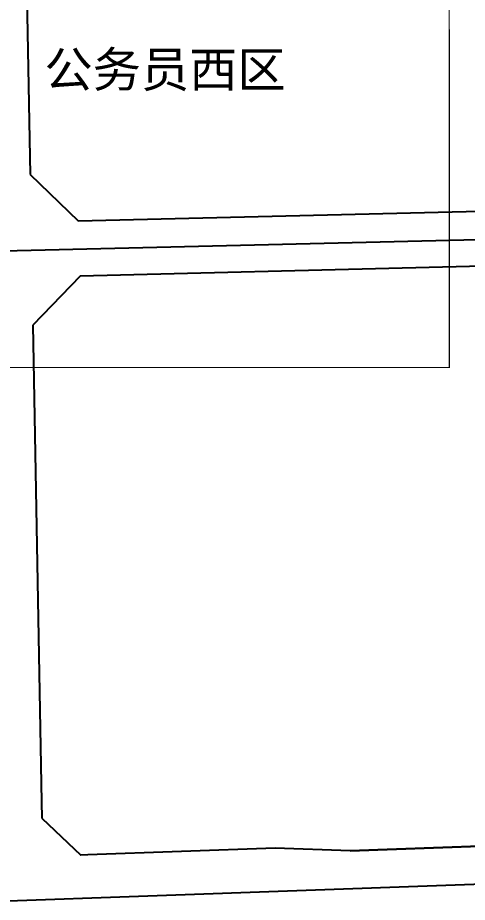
# Model space of a CAD drawing. Extents: x 529262 to 576451, y 2694391 to 2717535.
# Drawn here: x 563884.5 to 564075.1, y 2709052.8 to 2709428.2 of the extents above; entities that cross this region are included whole.
import ezdxf
from ezdxf.xclip import XClip

# ---------------------------------------------------------------- set-up
doc = ezdxf.new("R2010")
doc.units = 0
doc.header["$XCLIPFRAME"] = 0
for name, color, linetype in [('PP-COM', 7, 'Continuous'), ('RD-中线', 40, 'Continuous'), ('RD-红线', 7, 'Continuous'), ('地块名称', 1, 'Continuous')]:
    doc.layers.add(name, color=color, linetype=linetype)
doc.styles.add('STYLE1', font='simhei.ttf')

# ---------------------------------------------------------------- blocks, each defined once
blk = doc.blocks.new('A$C19FD0107')
at = {"layer": 'RD-中线', "color": 8, "linetype": 'Continuous', "flags": 128}
for points in [[(-7119.69, 14938.66), (-6640.33, 14950.11, 0.000756), (-6638.82, 14950.15), (-6608.76, 14950.96)], [(-7657.85, 14704.83), (-7375.71, 14664.6, 0.044361), (-7251.92, 14658.04), (-6604.32, 14681.17)]]:
    blk.add_lwpolyline(points, format="xyb", dxfattribs=at)
at = {"layer": 'RD-红线', "color": 8}
for p, q in [((-6752.65, 14691.88), (-6972.54, 14684.03)), ((-6972.54, 14684.03), (-7004.3, 14685.14))]:
    blk.add_line(p, q, dxfattribs=at)
at = {"layer": 'RD-红线', "color": 8, "linetype": 'Continuous', "flags": 128}
for points in [[(-7112.34, 15193.96), (-7112.25, 15189.08), (-7108.24, 14971.05)], [(-7087.77, 14951.43), (-6653.26, 14961.8)], [(-7107.06, 14907.06), (-7103.34, 14704.8), (-7103.21, 14697.9)], [(-6972.54, 14684.03), (-6752.64, 14691.88)]]:
    blk.add_lwpolyline(points, dxfattribs=at)
at = {"layer": 'RD-红线', "color": 8}
for points in [[(-7108.24, 14971.05), (-7087.77, 14951.43, 0.41582)], [(-7087.04, 14927.95), (-7107.06, 14907.06, 0.412609)], [(-7103.21, 14697.9), (-7086.65, 14682.2, 0.419293)]]:
    blk.add_lwpolyline(points, format="xyb", dxfattribs=at)
blk.add_lwpolyline([(-6643.13, 14938.92), (-7087.04, 14927.95)], dxfattribs=at)
at = {"layer": 'RD-红线', "color": 8, "flags": 128}
blk.add_lwpolyline([(-7004.3, 14685.14), (-7083.67, 14682.31), (-7086.65, 14682.2)], dxfattribs=at)

msp = doc.modelspace()

# ---------------------------------------------------------------- linework, layer by layer
at = {"const_width": 0.5}
msp.add_lwpolyline([(563442.786, 2709779.28), (563289.883, 2709779.107), (563289.942, 2709207.494), (563821.958, 2709207.599), (563821.803, 2709279.728), (564067.53, 2709279.755), (564067.347, 2709718.358), (563442.416, 2709715.821), (563442.786, 2709779.28)], dxfattribs=at)

# ---------------------------------------------------------------- block references
at = {"layer": 'PP-COM'}
ref = msp.add_blockref('A$C19FD0107', (570997.993, 2694390.603), dxfattribs=at)
XClip(ref).set_block_clipping_path([(-9366.4383134884, 14428.6043910822), (-3328.4480743363, 17452.7484863754)])

# ---------------------------------------------------------------- texts
at = {"layer": '地块名称', "color": 1, "style": 'STYLE1'}
msp.add_text('公务员西区', height=15, dxfattribs=at).set_placement((563895.834, 2709398.69))

doc.saveas('drawing.dxf')
